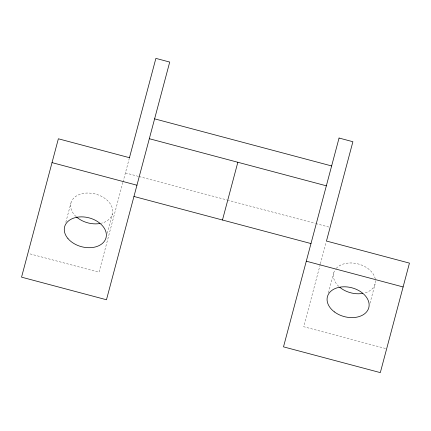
<?xml version="1.0" encoding="UTF-8"?>
<svg xmlns="http://www.w3.org/2000/svg" width="431" height="431" viewBox="0 0 431 431"><rect width="100%" height="100%" fill="white"/><g stroke="black" fill="none" stroke-linecap="round" stroke-linejoin="round"><path stroke-width="0.32" stroke-dasharray="2.15 1.62" d="M65.814 222.272L70.959 202.942M107.227 233.29L112.372 213.965M122.878 182.432L98.985 272.236L29.184 253.665M122.991 182.006L129.289 158.355M320.255 264.381L303.677 326.703L386.009 348.609M320.422 263.756L326.299 241.662M328.438 292.838L333.75 272.866M369.992 303.203L375.132 283.878M125.41 172.917L138.41 176.376M139.057 176.548L226.781 199.887M227.433 200.065L315.158 223.403M315.804 223.576L329.451 227.207M336.175 268.421A21.41 14.902 14.9 0 1 369.674 269.935A21.41 14.902 14.9 0 1 364.001 293.145M338.809 286.443A21.41 14.902 14.9 0 1 335.447 269.327M76.018 216.529A21.426 14.913 14.9 0 1 78.986 194.656A21.426 14.913 14.9 0 1 109.522 202.78A21.426 14.913 14.9 0 1 101.231 223.236"/><path stroke-width="0.65" d="M129.392 157.951L155.887 58.384L169.717 62.064L106.473 299.755L21.55 277.16L58.368 138.787L129.462 157.703M222.471 220.015L237.837 162.266M154.61 118.848L331.638 165.951M149.32 138.712L326.353 185.815M52.027 162.622L136.95 185.217M133.955 196.461L310.988 243.563M306.296 261.197L403.109 286.96M362.746 293.403A21.41 14.902 14.9 0 1 339.768 287.288M99.976 223.495A21.426 14.913 14.9 0 1 76.486 216.96M339.062 138.039L283.501 346.858L380.314 372.616L409.45 263.12L326.466 241.042L352.892 141.718L339.062 138.039M334.434 311.925A21.41 14.902 14.9 0 0 368.791 307.712A21.41 14.902 14.9 0 0 341.072 286.987A21.41 14.902 14.9 0 0 334.434 311.925M67.969 238.585A21.426 14.913 14.9 0 0 104.329 241.338A21.426 14.913 14.9 0 0 83.668 216.944A21.426 14.913 14.9 0 0 67.969 238.585"/></g></svg>
